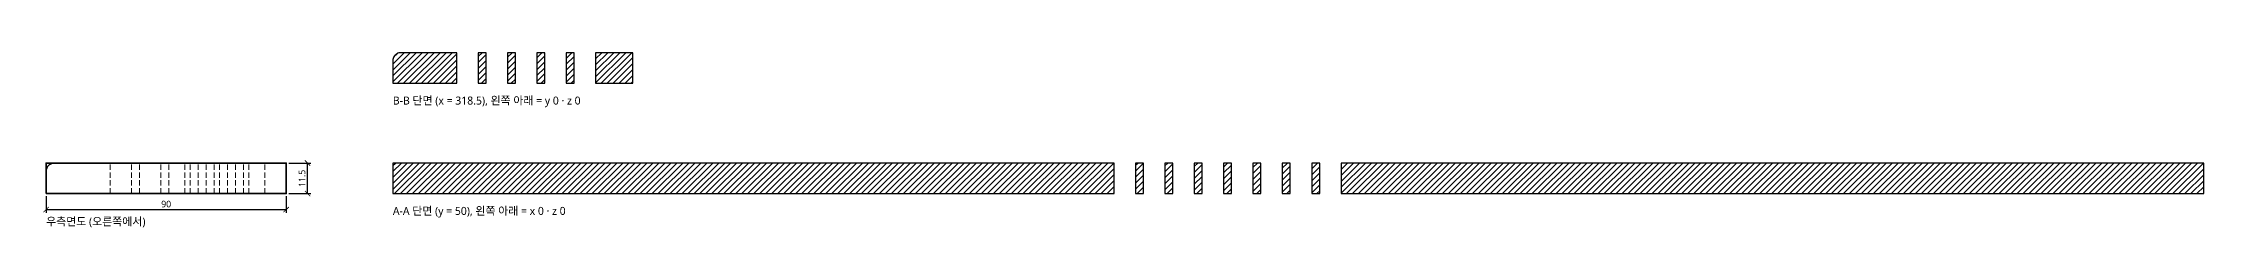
# Model space of a CAD drawing. Header units: millimetres. Extents: x -739 to 1518, y -199 to 152.
# Drawn here: x 708 to 1518, y -13 to 53 of the extents above; entities that cross this region are included whole.
import ezdxf

# ---------------------------------------------------------------- set-up
doc = ezdxf.new("R2010")
doc.units = ezdxf.units.MM
doc.linetypes.add('HIDDEN', pattern=[3, 2, -1])
for name, color, linetype, lineweight in [('DIM', 4, 'CONTINUOUS', 13), ('HIDDEN', 8, 'HIDDEN', 18), ('SECTION', 5, 'CONTINUOUS', 25), ('TEXT', 7, 'CONTINUOUS', 18), ('VISIBLE', 7, 'CONTINUOUS', 35)]:
    doc.layers.add(name, color=color, linetype=linetype, lineweight=lineweight)
doc.styles.add('KR', font='malgun.ttf')
doc.dimstyles.new('TOCCATA', dxfattribs={"dimtxt": 2.5, "dimasz": 2, "dimexe": 1.2, "dimexo": 1, "dimgap": 0.8, "dimtad": 1, "dimdsep": 46, "dimtxsty": 'KR', "dimblk": 'ARCHTICK', "dimcen": 2.5, "dimazin": 3, "dimtfac": 0.5, "dimtmove": 2, "dimatfit": 3})

# ---------------------------------------------------------------- blocks, each defined once
blk = doc.blocks.new('_ARCHTICK')
at = {"color": 0, "linetype": 'BYBLOCK', "const_width": 0.15}
blk.add_lwpolyline([(-0.5, -0.5), (0.5, 0.5)], dxfattribs=at)

msp = doc.modelspace()

# ---------------------------------------------------------------- hatches: boundary and pattern name
at = {"layer": 'SECTION'}
h = msp.add_hatch(dxfattribs=at)
h.set_pattern_fill('ANSI31', scale=0.5)
h.paths.add_polyline_path([(863, 53), (841.89, 53), (841.608, 52.974), (841.224, 52.898), (840.852, 52.772), (840.5, 52.598), (840.174, 52.38), (839.879, 52.121), (839.62, 51.826), (839.402, 51.5), (839.228, 51.148), (839.102, 50.776), (839.026, 50.392), (839, 50), (839, 41.5), (863, 41.5)])
h.paths.add_polyline_path([(874, 53), (871, 53), (871, 41.5), (874, 41.5)])
h.paths.add_polyline_path([(885, 53), (882, 53), (882, 41.5), (885, 41.5)])
h.paths.add_polyline_path([(896, 53), (893, 53), (893, 41.5), (896, 41.5)])
h.paths.add_polyline_path([(907, 53), (904, 53), (904, 41.5), (907, 41.5)])
h.paths.add_polyline_path([(929, 53), (915, 53), (915, 41.5), (929, 41.5)])
h = msp.add_hatch(dxfattribs=at)
h.set_pattern_fill('ANSI31', scale=0.5)
h.paths.add_polyline_path([(1109.5, 11.5), (839, 11.5), (839, 0), (1109.5, 0)])
h.paths.add_polyline_path([(1120.5, 11.5), (1117.5, 11.5), (1117.5, 0), (1120.5, 0)])
h.paths.add_polyline_path([(1131.5, 11.5), (1128.5, 11.5), (1128.5, 0), (1131.5, 0)])
h.paths.add_polyline_path([(1142.5, 11.5), (1139.5, 11.5), (1139.5, 0), (1142.5, 0)])
h.paths.add_polyline_path([(1153.5, 11.5), (1150.5, 11.5), (1150.5, 0), (1153.5, 0)])
h.paths.add_polyline_path([(1164.5, 11.5), (1161.5, 11.5), (1161.5, 0), (1164.5, 0)])
h.paths.add_polyline_path([(1175.5, 11.5), (1172.5, 11.5), (1172.5, 0), (1175.5, 0)])
h.paths.add_polyline_path([(1186.5, 11.5), (1183.5, 11.5), (1183.5, 0), (1186.5, 0)])
h.paths.add_polyline_path([(1518, 11.5), (1194.5, 11.5), (1194.5, 0), (1518, 0)])

# ---------------------------------------------------------------- linework, layer by layer
at = {"layer": 'HIDDEN'}
for points in [[(733, 0), (733, 11.5)], [(741, 0), (741, 11.5)], [(744, 0), (744, 11.5)], [(752, 0), (752, 11.5)], [(755, 0), (755, 11.5)], [(761, 0), (761, 11.5)], [(763, 0), (763, 11.5)], [(766, 0), (766, 11.5)], [(769, 0), (769, 11.5)], [(772, 0), (772, 11.5)], [(774, 0), (774, 11.5)], [(777, 0), (777, 11.5)], [(780, 0), (780, 11.5)], [(783, 0), (783, 11.5)], [(785, 0), (785, 11.5)], [(791, 0), (791, 11.5)]]:
    msp.add_lwpolyline(points, dxfattribs=at)
at = {"layer": 'SECTION'}
for points in [[(863, 53), (841.89, 53), (841.608, 52.974), (841.224, 52.898), (840.852, 52.772), (840.5, 52.598), (840.174, 52.38), (839.879, 52.121), (839.62, 51.826), (839.402, 51.5), (839.228, 51.148), (839.102, 50.776), (839.026, 50.392), (839, 50), (839, 41.5), (863, 41.5)], [(874, 53), (871, 53), (871, 41.5), (874, 41.5)], [(885, 53), (882, 53), (882, 41.5), (885, 41.5)], [(896, 53), (893, 53), (893, 41.5), (896, 41.5)], [(907, 53), (904, 53), (904, 41.5), (907, 41.5)], [(929, 53), (915, 53), (915, 41.5), (929, 41.5)], [(1109.5, 11.5), (839, 11.5), (839, 0), (1109.5, 0)], [(1120.5, 11.5), (1117.5, 11.5), (1117.5, 0), (1120.5, 0)], [(1131.5, 11.5), (1128.5, 11.5), (1128.5, 0), (1131.5, 0)], [(1142.5, 11.5), (1139.5, 11.5), (1139.5, 0), (1142.5, 0)], [(1153.5, 11.5), (1150.5, 11.5), (1150.5, 0), (1153.5, 0)], [(1164.5, 11.5), (1161.5, 11.5), (1161.5, 0), (1164.5, 0)], [(1175.5, 11.5), (1172.5, 11.5), (1172.5, 0), (1175.5, 0)], [(1186.5, 11.5), (1183.5, 11.5), (1183.5, 0), (1186.5, 0)], [(1518, 11.5), (1194.5, 11.5), (1194.5, 0), (1518, 0)]]:
    msp.add_lwpolyline(points, close=True, dxfattribs=at)
at = {"layer": 'VISIBLE'}
msp.add_lwpolyline([(709, 0), (709, 11.5), (799, 11.5), (799, 0), (709, 0)], dxfattribs=at)
msp.add_arc((712.002, 8.499), 3.002, 92.136865, 179.972502, dxfattribs=at)

# ---------------------------------------------------------------- texts
at = {"layer": 'TEXT', "style": 'KR'}
for s, p in [('B-B 단면 (x = 318.5), 왼쪽 아래 = y 0 · z 0', (839, 33.5)), ('A-A 단면 (y = 50), 왼쪽 아래 = x 0 · z 0', (839, -8)), ('우측면도 (오른쪽에서)', (709, -12))]:
    msp.add_text(s, height=3, dxfattribs=at).set_placement(p)

# ---------------------------------------------------------------- dimensions: what is measured, and where the dimension line sits
at = {"layer": 'DIM'}
msp.add_linear_dim(base=(807, 0), p1=(799, 0), p2=(799, 11.5), angle=90, dimstyle='TOCCATA', dxfattribs=at).render()
msp.add_linear_dim(base=(709, -6), p1=(709, 0), p2=(799, 0), dimstyle='TOCCATA', dxfattribs=at).render()

doc.saveas('drawing.dxf')
